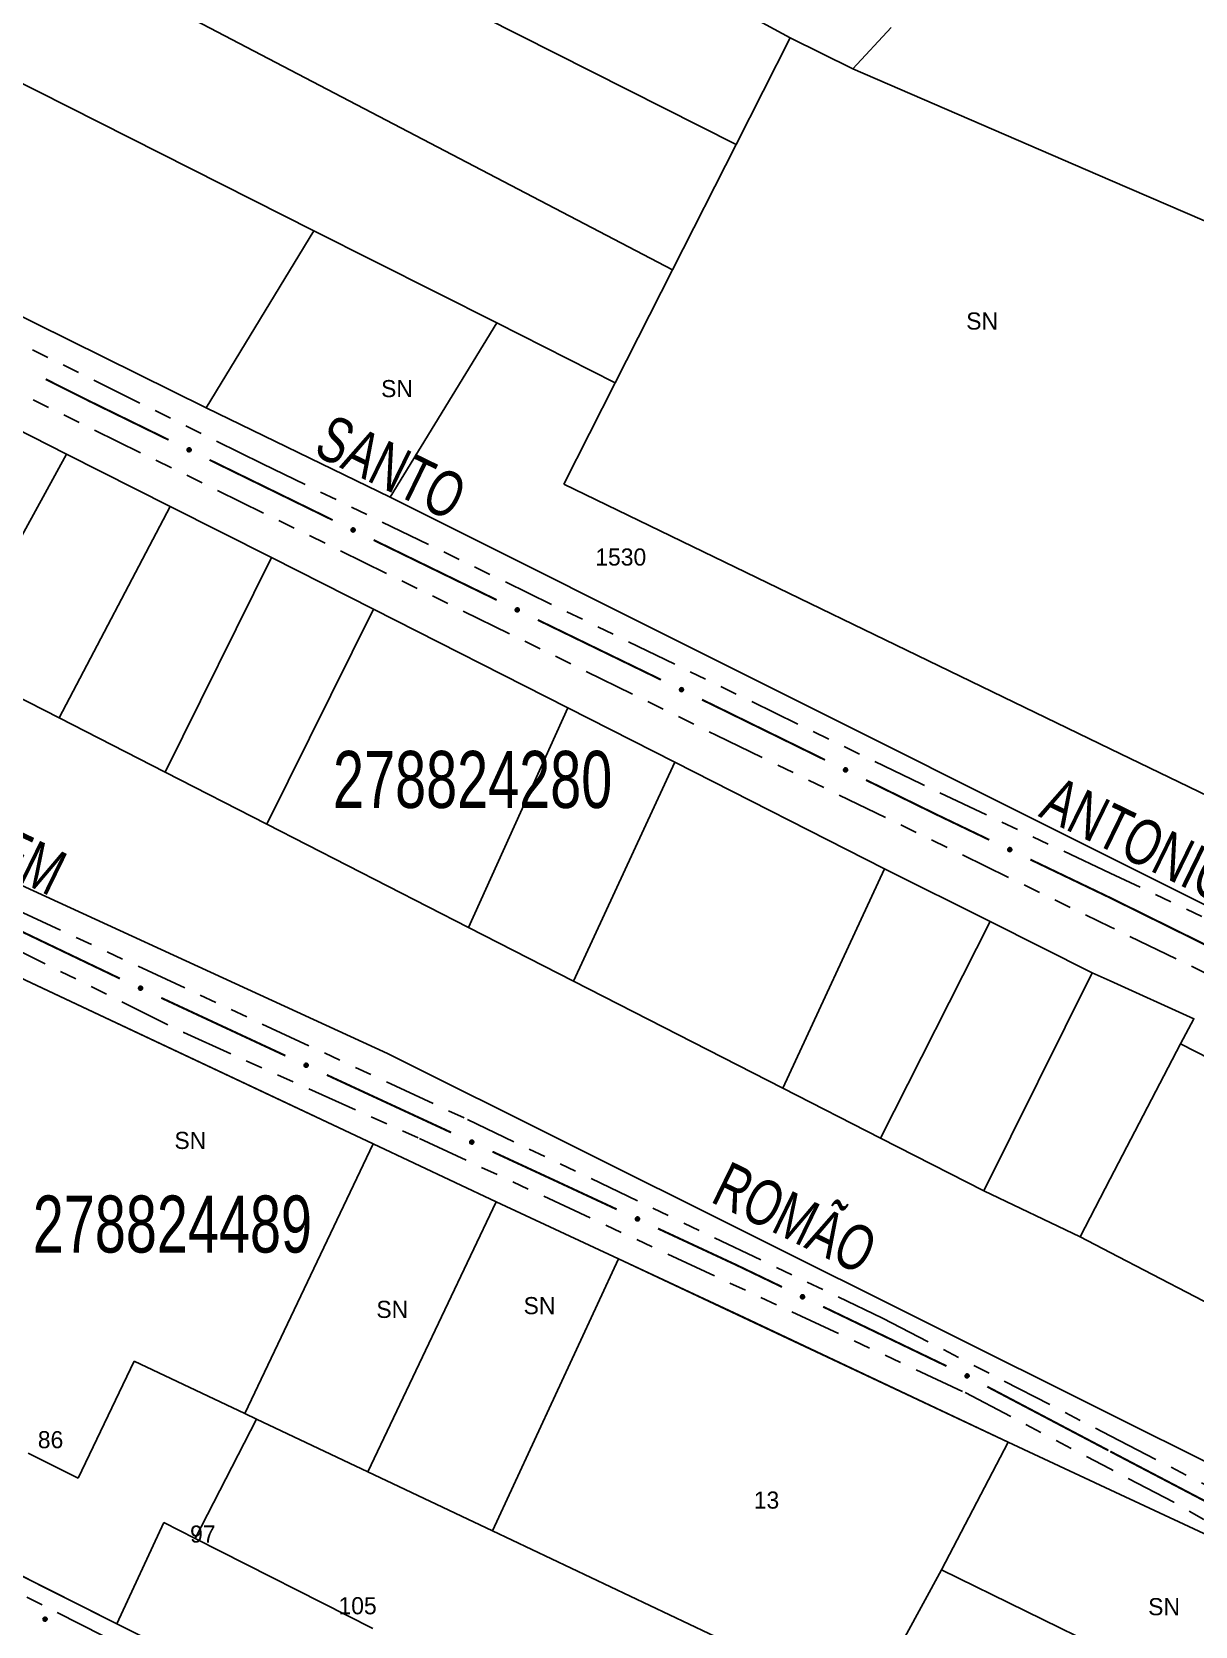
# Model space of a CAD drawing. Extents: x 204373 to 205952, y 4873300 to 4875179.
# Drawn here: x 204542.9 to 204644.8, y 4873836.3 to 4873976.1 of the extents above; entities that cross this region are included whole.
import ezdxf
from ezdxf.enums import TextEntityAlignment as Align

# ---------------------------------------------------------------- set-up
doc = ezdxf.new("R2010")
doc.units = 0
doc.header["$LTSCALE"] = 1.5
doc.header["$MEASUREMENT"] = 0
doc.linetypes.add('TRACO_25', pattern=[8, 3, -1, 1, -1, 1, -1])
for name, color, linetype in [('CD_MALHA_LOTES', 7, 'CONTINUOUS'), ('CD_TXT_QUADRA', 255, 'CONTINUOUS'), ('RU-QUADRA', 220, 'CONTINUOUS'), ('SV-EIXO-RUA-N-PAV', 6, 'CONTINUOUS'), ('SV-RUA-NAO-PAV', 7, 'CONTINUOUS'), ('SV-TXT-RUA-N-PAV', 7, 'CONTINUOUS'), ('Th_NmrPort', 1, 'CONTINUOUS')]:
    doc.layers.add(name, color=color, linetype=linetype)
doc.styles.add('ARIAL', font='ARIAL.SHX')

msp = doc.modelspace()

# ---------------------------------------------------------------- linework, layer by layer
at = {"layer": 'CD_MALHA_LOTES', "linetype": 'Continuous', "flags": 128}
for points in [[(204609.355125, 4873975.55953), (204518.766268, 4874024.677529)], [(204604.615153, 4873966.211251), (204512.786582, 4874012.568383)], [(204599.042123, 4873955.219997), (204508.271832, 4874002.690539)], [(204567.615684, 4873958.635104), (204503.092969, 4873991.259694)], [(204604.615153, 4873966.211251), (204609.355125, 4873975.55953)], [(204609.355125, 4873975.55953), (204614.828578, 4873972.82384)], [(204614.828578, 4873972.82384), (204618.207306, 4873976.46642)], [(204558.180416, 4873943.108766), (204495.370618, 4873974.214834)], [(204637.394367, 4873963.08371), (204614.828578, 4873972.82384)], [(204599.042123, 4873955.219997), (204604.615153, 4873966.211251)], [(204688.885014, 4873940.858669), (204637.394367, 4873963.08371)], [(204558.180416, 4873943.108766), (204567.615684, 4873958.635104)], [(204567.615684, 4873958.635104), (204583.639243, 4873950.559397)], [(204594.024987, 4873945.32509), (204599.042123, 4873955.219997)], [(204574.302585, 4873935.285442), (204583.639243, 4873950.559397)], [(204583.639243, 4873950.559397), (204594.024987, 4873945.32509)], [(204589.508938, 4873936.418438), (204594.024987, 4873945.32509)], [(204536.787091, 4873943.69087), (204545.939407, 4873939.064327)], [(204574.302585, 4873935.285442), (204558.180416, 4873943.108766)], [(204535.880433, 4873920.748135), (204545.939407, 4873939.064327)], [(204545.939407, 4873939.064327), (204555.013358, 4873934.477397)], [(204637.393645, 4873913.243604), (204589.508938, 4873936.418438)], [(204637.393507, 4873903.703118), (204574.302585, 4873935.285442)], [(204555.013358, 4873934.477397), (204545.290349, 4873915.934245)], [(204563.887465, 4873929.99149), (204555.013358, 4873934.477397)], [(204476.294693, 4873933.560103), (204484.767613, 4873929.085247), (204509.28126, 4873917.066819), (204531.846247, 4873905.920259), (204574.076303, 4873886.527058)], [(204554.589706, 4873911.176916), (204563.887465, 4873929.99149)], [(204563.887465, 4873929.99149), (204572.830671, 4873925.470652)], [(204563.490133, 4873906.623669), (204572.830671, 4873925.470652)], [(204572.830671, 4873925.470652), (204589.869459, 4873916.818033)], [(204545.290349, 4873915.934245), (204535.880433, 4873920.748135)], [(204581.171842, 4873897.578127), (204589.869459, 4873916.818033)], [(204589.869459, 4873916.818033), (204599.246949, 4873912.05593)], [(204545.290349, 4873915.934245), (204554.589706, 4873911.176916)], [(204668.414241, 4873898.230519), (204637.393645, 4873913.243604)], [(204590.366429, 4873892.874395), (204599.246949, 4873912.05593)], [(204599.246949, 4873912.05593), (204617.622655, 4873902.724327)], [(204563.490133, 4873906.623669), (204554.589706, 4873911.176916)], [(204581.171842, 4873897.578127), (204563.490133, 4873906.623669)], [(204664.313473, 4873890.227406), (204637.393507, 4873903.703118)], [(204608.711468, 4873883.489509), (204617.622655, 4873902.724327)], [(204617.622655, 4873902.724327), (204626.870654, 4873898.083792)], [(204590.366429, 4873892.874395), (204581.171842, 4873897.578127)], [(204617.273741, 4873879.109254), (204626.870654, 4873898.083792)], [(204626.870654, 4873898.083792), (204635.817705, 4873893.59602)], [(204540.357885, 4873893.878212), (204572.813878, 4873878.599106)], [(204635.817705, 4873893.59602), (204626.305223, 4873874.488963)], [(204635.817705, 4873893.59602), (204637.39335, 4873892.883306)], [(204608.711468, 4873883.489509), (204590.366429, 4873892.874395)], [(204637.39335, 4873892.883306), (204644.721923, 4873889.568359)], [(204644.721923, 4873889.568359), (204643.558651, 4873887.358141)], [(204637.392801, 4873854.924183), (204574.076303, 4873886.527058)], [(204637.393099, 4873875.537803), (204643.558651, 4873887.358141)], [(204643.558651, 4873887.358141), (204659.204667, 4873879.360642)], [(204617.273741, 4873879.109254), (204608.711468, 4873883.489509)], [(204626.305223, 4873874.488963), (204617.273741, 4873879.109254)], [(204561.57446, 4873854.961692), (204572.813878, 4873878.599106)], [(204572.813878, 4873878.599106), (204583.592409, 4873873.524963)], [(204634.746546, 4873870.463941), (204637.393099, 4873875.537803)], [(204572.340212, 4873849.854328), (204583.592409, 4873873.524963)], [(204583.592409, 4873873.524963), (204594.320894, 4873868.523735)], [(204634.746546, 4873870.463941), (204626.305223, 4873874.488963)], [(204637.393006, 4873869.085339), (204634.746546, 4873870.463941)], [(204583.264125, 4873844.671931), (204594.320894, 4873868.523735)], [(204594.320894, 4873868.523735), (204628.439415, 4873852.45167)], [(204652.225032, 4873861.358998), (204637.393006, 4873869.085339)], [(204546.965777, 4873849.29716), (204551.858726, 4873859.570918)], [(204551.858726, 4873859.570918), (204561.57446, 4873854.961692)], [(204557.224262, 4873844.015055), (204562.600262, 4873854.475043)], [(204562.600262, 4873854.475043), (204561.57446, 4873854.961692)], [(204572.340212, 4873849.854328), (204562.600262, 4873854.475043)], [(204646.524996, 4873850.366072), (204637.392801, 4873854.924183)], [(204542.586401, 4873851.482413), (204546.965777, 4873849.29716)], [(204622.597779, 4873841.278631), (204628.439415, 4873852.45167)], [(204628.439415, 4873852.45167), (204637.392705, 4873848.275292)], [(204583.264125, 4873844.671931), (204572.340212, 4873849.854328)], [(204637.392705, 4873848.275292), (204652.050541, 4873841.437955)], [(204550.352572, 4873836.534444), (204554.47, 4873845.41)], [(204554.47, 4873845.41), (204557.224262, 4873844.015055)], [(204615.996631, 4873829.143354), (204583.264125, 4873844.671931)], [(204550.352572, 4873836.534444), (204537.997047, 4873842.746949)], [(204572.78627, 4873836.133402), (204557.224262, 4873844.015055)], [(204622.597779, 4873841.278631), (204615.996631, 4873829.143354)], [(204637.392498, 4873834.024985), (204622.597779, 4873841.278631)], [(204568.548327, 4873827.385403), (204550.352572, 4873836.534444)]]:
    msp.add_lwpolyline(points, dxfattribs=at)
at = {"layer": 'RU-QUADRA', "linetype": 'Continuous', "flags": 128}
for points in [[(204503.092969, 4873991.259694), (204495.370618, 4873974.214834), (204558.180416, 4873943.108766), (204574.302585, 4873935.285442), (204637.393507, 4873903.703118), (204664.313473, 4873890.227406), (204668.414241, 4873898.230519), (204691.133822, 4873939.734265), (204688.885014, 4873940.858669), (204705.651866, 4873977.567162)], [(204536.787091, 4873943.69087), (204545.939407, 4873939.064327), (204555.013358, 4873934.477397), (204563.887465, 4873929.99149), (204572.830671, 4873925.470652), (204589.869459, 4873916.818033), (204599.246949, 4873912.05593), (204617.622655, 4873902.724327), (204626.870654, 4873898.083792), (204635.817705, 4873893.59602), (204637.39335, 4873892.883306), (204644.721923, 4873889.568359), (204643.558651, 4873887.358141), (204659.204667, 4873879.360642)], [(204652.050541, 4873841.437955), (204637.392705, 4873848.275292), (204628.439415, 4873852.45167), (204605.323283, 4873863.394824), (204594.320894, 4873868.523735), (204583.592409, 4873873.524963), (204572.813878, 4873878.599106), (204560.598309, 4873884.349754), (204540.357885, 4873893.878212), (204497.066806, 4873914.258086), (204471.672738, 4873925.785422)], [(204646.524996, 4873850.366072), (204637.392801, 4873854.924183), (204574.076303, 4873886.527058), (204531.846247, 4873905.920259)], [(204465.409049, 4873879.245056), (204475.923718, 4873873.958156), (204488.767215, 4873867.500293), (204497.979534, 4873862.86823), (204522.795058, 4873850.39069), (204550.352572, 4873836.534444), (204568.548327, 4873827.385403), (204587.802019, 4873817.704417), (204608.482991, 4873807.305779), (204631.642942, 4873796.13722), (204635.023667, 4873805.033863), (204637.392155, 4873810.309864), (204646.117851, 4873829.747066)]]:
    msp.add_lwpolyline(points, dxfattribs=at)
at = {"layer": 'SV-EIXO-RUA-N-PAV', "const_width": 0.18}
for points in [[(204544.119733, 4873945.624622), (204547.695674, 4873943.832236)], [(204547.695674, 4873943.832236), (204548.022597, 4873943.668372)], [(204548.022597, 4873943.668372), (204554.880876, 4873940.314764)], [(204558.474274, 4873938.557639), (204569.25447, 4873933.286266)], [(204572.849984, 4873931.533474), (204581.839227, 4873927.152434)], [(204581.839227, 4873927.152434), (204582.67159, 4873926.746771)], [(204582.67159, 4873926.746771), (204583.637652, 4873926.27741)], [(204587.235494, 4873924.529402), (204598.02902, 4873919.285377)], [(204601.626862, 4873917.537369), (204602.526322, 4873917.100367)], [(204602.526322, 4873917.100367), (204602.768953, 4873916.982485)], [(204602.768953, 4873916.982485), (204612.403503, 4873912.25875)], [(204615.995051, 4873910.497845), (204622.28026, 4873907.416262)], [(204622.28026, 4873907.416262), (204622.297524, 4873907.407798)], [(204622.297524, 4873907.407798), (204626.788894, 4873905.254734)], [(204630.395862, 4873903.525634), (204636.708054, 4873900.499708)], [(204636.708054, 4873900.499708), (204637.398236, 4873900.168851)], [(204637.398236, 4873900.168851), (204648.156845, 4873894.85356)], [(204539.79606, 4873898.277219), (204550.61826, 4873893.09263)], [(204554.242736, 4873891.40058), (204565.120738, 4873886.334114)], [(204568.747237, 4873884.646364), (204579.635429, 4873879.601835)], [(204583.264826, 4873877.920325), (204588.708922, 4873875.398061)], [(204588.708922, 4873875.398061), (204588.880917, 4873875.318375)], [(204588.880917, 4873875.318375), (204594.148664, 4873872.866421)], [(204597.775064, 4873871.178456), (204604.121264, 4873868.224519)], [(204604.121264, 4873868.224519), (204604.664931, 4873867.971462)], [(204604.664931, 4873867.971462), (204608.630171, 4873866.063657)], [(204612.23467, 4873864.329417), (204623.048166, 4873859.126697)], [(204626.618198, 4873857.324046), (204637.234533, 4873851.729992)], [(204637.397475, 4873851.644134), (204648.025292, 4873846.071925)]]:
    msp.add_lwpolyline(points, dxfattribs=at)
at = {"layer": 'SV-EIXO-RUA-N-PAV'}
for points in [[(204556.596856, 4873939.598209), (204556.642886, 4873939.614739), (204556.685827, 4873939.619533), (204556.722793, 4873939.613223), (204556.754005, 4873939.59913), (204556.784312, 4873939.581115), (204556.810861, 4873939.556211), (204556.834205, 4873939.522044), (204556.851111, 4873939.475985), (204556.853131, 4873939.431674), (204556.848884, 4873939.395102), (204556.836062, 4873939.36171), (204556.818068, 4873939.332561), (204556.791288, 4873939.305839), (204556.756431, 4873939.282521), (204556.709706, 4873939.266642), (204556.667576, 4873939.26223), (204556.631981, 4873939.269272), (204556.598493, 4873939.282375), (204556.567772, 4873939.301137), (204556.541852, 4873939.325734), (204556.518437, 4873939.360871), (204556.503376, 4873939.407196), (204556.498496, 4873939.449166), (204556.505036, 4873939.48485), (204556.518678, 4873939.51753), (204556.536377, 4873939.548147), (204556.5603, 4873939.575877), (204556.596856, 4873939.598209)], [(204570.971204, 4873932.571583), (204571.017212, 4873932.588173), (204571.060147, 4873932.593023), (204571.097121, 4873932.586762), (204571.128351, 4873932.57271), (204571.158682, 4873932.554735), (204571.185264, 4873932.529866), (204571.208652, 4873932.495729), (204571.225618, 4873932.449693), (204571.227697, 4873932.405384), (204571.223497, 4873932.368806), (204571.210719, 4873932.335397), (204571.192764, 4873932.306225), (204571.166018, 4873932.279468), (204571.131192, 4873932.256104), (204571.084488, 4873932.240164), (204571.042364, 4873932.235697), (204571.00676, 4873932.242693), (204570.973254, 4873932.255752), (204570.942509, 4873932.274474), (204570.916557, 4873932.299036), (204570.893096, 4873932.334143), (204570.877974, 4873932.380448), (204570.873039, 4873932.422411), (204570.879533, 4873932.458104), (204570.893132, 4873932.490801), (204570.910791, 4873932.521442), (204570.934677, 4873932.549203), (204570.971204, 4873932.571583)], [(204585.355443, 4873925.565208), (204585.401431, 4873925.581855), (204585.44436, 4873925.586758), (204585.481342, 4873925.580542), (204585.512589, 4873925.566527), (204585.542942, 4873925.54859), (204585.569554, 4873925.523753), (204585.592984, 4873925.489645), (204585.610007, 4873925.44363), (204585.612139, 4873925.399323), (204585.607985, 4873925.362741), (204585.595248, 4873925.329316), (204585.577328, 4873925.300122), (204585.550615, 4873925.273332), (204585.515818, 4873925.249925), (204585.469134, 4873925.233928), (204585.427015, 4873925.22941), (204585.391402, 4873925.236362), (204585.35788, 4873925.24938), (204585.327112, 4873925.268064), (204585.30113, 4873925.292595), (204585.277626, 4873925.327673), (204585.262447, 4873925.373959), (204585.257461, 4873925.415916), (204585.263911, 4873925.451617), (204585.27747, 4873925.484331), (204585.295091, 4873925.514993), (204585.318944, 4873925.542784), (204585.355443, 4873925.565208)], [(204599.746811, 4873918.573175), (204599.7928, 4873918.589822), (204599.835728, 4873918.594725), (204599.87271, 4873918.588509), (204599.903957, 4873918.574495), (204599.93431, 4873918.556557), (204599.960922, 4873918.53172), (204599.984352, 4873918.497612), (204600.001375, 4873918.451597), (204600.003507, 4873918.40729), (204599.999353, 4873918.370708), (204599.986616, 4873918.337284), (204599.968696, 4873918.308089), (204599.941983, 4873918.281299), (204599.907186, 4873918.257893), (204599.860502, 4873918.241895), (204599.818383, 4873918.237377), (204599.78277, 4873918.244329), (204599.749249, 4873918.257347), (204599.71848, 4873918.276031), (204599.692498, 4873918.300562), (204599.668994, 4873918.33564), (204599.653815, 4873918.381926), (204599.64883, 4873918.423884), (204599.655279, 4873918.459584), (204599.668838, 4873918.492298), (204599.68646, 4873918.52296), (204599.710312, 4873918.550751), (204599.746811, 4873918.573175)], [(204614.118729, 4873911.540389), (204614.164776, 4873911.556871), (204614.207722, 4873911.56162), (204614.244681, 4873911.555271), (204614.275878, 4873911.541145), (204614.306167, 4873911.523098), (204614.332689, 4873911.498167), (204614.355997, 4873911.463974), (204614.372854, 4873911.417898), (204614.374828, 4873911.373585), (204614.370542, 4873911.337017), (204614.357685, 4873911.303639), (204614.339661, 4873911.274509), (204614.312852, 4873911.247815), (204614.277971, 4873911.224533), (204614.23123, 4873911.208704), (204614.189095, 4873911.204337), (204614.153507, 4873911.211416), (204614.120033, 4873911.224554), (204614.089332, 4873911.243349), (204614.063438, 4873911.267972), (204614.04006, 4873911.303134), (204614.025047, 4873911.349475), (204614.020212, 4873911.39145), (204614.02679, 4873911.427128), (204614.040466, 4873911.459792), (204614.058197, 4873911.490391), (204614.082149, 4873911.518096), (204614.118729, 4873911.540389)], [(204628.5104, 4873904.551558), (204628.556301, 4873904.568445), (204628.599203, 4873904.573574), (204628.636217, 4873904.567552), (204628.667537, 4873904.553702), (204628.697984, 4873904.535924), (204628.724726, 4873904.511227), (204628.748335, 4873904.477242), (204628.765599, 4873904.431317), (204628.767964, 4873904.387023), (204628.764001, 4873904.350419), (204628.75144, 4873904.316928), (204628.733674, 4873904.28764), (204628.707102, 4873904.26071), (204628.672428, 4873904.237121), (204628.625828, 4873904.220879), (204628.583733, 4873904.21614), (204628.548085, 4873904.222905), (204628.514495, 4873904.235746), (204628.483629, 4873904.254269), (204628.457519, 4873904.278663), (204628.433831, 4873904.313617), (204628.41841, 4873904.359824), (204628.413204, 4873904.401754), (204628.419466, 4873904.437488), (204628.432853, 4873904.470272), (204628.450313, 4873904.501027), (204628.474019, 4873904.528942), (204628.5104, 4873904.551558)], [(204552.345966, 4873892.405442), (204552.391676, 4873892.42284), (204552.434518, 4873892.428446), (204552.471597, 4873892.422837), (204552.50307, 4873892.409336), (204552.533712, 4873892.391898), (204552.560728, 4873892.367501), (204552.584714, 4873892.333781), (204552.602488, 4873892.288051), (204552.605346, 4873892.243786), (204552.601792, 4873892.20714), (204552.589604, 4873892.173511), (204552.572165, 4873892.144027), (204552.545895, 4873892.116803), (204552.511486, 4873892.09283), (204552.46507, 4873892.07607), (204552.42303, 4873892.070862), (204552.387309, 4873892.077229), (204552.353578, 4873892.089696), (204552.322508, 4873892.107874), (204552.296127, 4873892.131975), (204552.272052, 4873892.166663), (204552.256117, 4873892.212695), (204552.250444, 4873892.254565), (204552.256308, 4873892.290367), (204552.269329, 4873892.323298), (204552.286446, 4873892.354245), (204552.30984, 4873892.382423), (204552.345966, 4873892.405442)], [(204566.849968, 4873885.650153), (204566.895678, 4873885.667551), (204566.93852, 4873885.673157), (204566.975599, 4873885.667548), (204567.007072, 4873885.654047), (204567.037714, 4873885.636609), (204567.06473, 4873885.612212), (204567.088716, 4873885.578493), (204567.10649, 4873885.532762), (204567.109348, 4873885.488497), (204567.105794, 4873885.451851), (204567.093606, 4873885.418223), (204567.076167, 4873885.388739), (204567.049897, 4873885.361515), (204567.015488, 4873885.337541), (204566.969072, 4873885.320781), (204566.927032, 4873885.315573), (204566.891311, 4873885.32194), (204566.85758, 4873885.334407), (204566.82651, 4873885.352585), (204566.800129, 4873885.376686), (204566.776054, 4873885.411375), (204566.760119, 4873885.457406), (204566.754446, 4873885.499276), (204566.76031, 4873885.535078), (204566.773331, 4873885.568009), (204566.790448, 4873885.598956), (204566.813842, 4873885.627134), (204566.849968, 4873885.650153)], [(204581.366034, 4873878.921362), (204581.411708, 4873878.938852), (204581.45454, 4873878.944544), (204581.491629, 4873878.939009), (204581.523129, 4873878.925573), (204581.553807, 4873878.908196), (204581.580872, 4873878.883854), (204581.604926, 4873878.850182), (204581.622792, 4873878.804488), (204581.625739, 4873878.760228), (204581.622259, 4873878.723576), (204581.610139, 4873878.689923), (204581.59276, 4873878.660403), (204581.566544, 4873878.633127), (204581.532183, 4873878.609084), (204581.485801, 4873878.59223), (204581.443772, 4873878.586938), (204581.408038, 4873878.593233), (204581.374283, 4873878.605632), (204581.343176, 4873878.623747), (204581.316747, 4873878.647795), (204581.292601, 4873878.682435), (204581.276573, 4873878.728434), (204581.270816, 4873878.770293), (204581.276608, 4873878.806106), (204581.289563, 4873878.839064), (204581.306617, 4873878.870045), (204581.329954, 4873878.898269), (204581.366034, 4873878.921362)], [(204595.878056, 4873872.182869), (204595.923762, 4873872.200278), (204595.966603, 4873872.205894), (204596.003683, 4873872.200294), (204596.035159, 4873872.186801), (204596.065806, 4873872.16937), (204596.092827, 4873872.144979), (204596.116821, 4873872.111265), (204596.134606, 4873872.065539), (204596.137474, 4873872.021274), (204596.133929, 4873871.984628), (204596.121749, 4873871.950996), (204596.104317, 4873871.921508), (204596.078053, 4873871.894278), (204596.04365, 4873871.870296), (204595.997238, 4873871.853525), (204595.9552, 4873871.848308), (204595.919476, 4873871.854666), (204595.885743, 4873871.867125), (204595.854668, 4873871.885295), (204595.828282, 4873871.909391), (204595.804198, 4873871.944073), (204595.788252, 4873871.990101), (204595.78257, 4873872.03197), (204595.788425, 4873872.067773), (204595.801439, 4873872.100707), (204595.818548, 4873872.131658), (204595.841935, 4873872.159841), (204595.878056, 4873872.182869)], [(204610.350673, 4873865.358028), (204610.396597, 4873865.37485), (204610.439507, 4873865.379917), (204610.476512, 4873865.373842), (204610.507813, 4873865.359948), (204610.538234, 4873865.342126), (204610.564941, 4873865.317392), (204610.588501, 4873865.283373), (204610.6057, 4873865.237423), (204610.608002, 4873865.193126), (204610.603987, 4873865.156527), (204610.591378, 4873865.123055), (204610.57357, 4873865.093792), (204610.54696, 4873865.0669), (204610.512252, 4873865.043361), (204610.465629, 4873865.027185), (204610.423528, 4873865.022506), (204610.387889, 4873865.029321), (204610.354318, 4873865.042211), (204610.323479, 4873865.060777), (204610.297403, 4873865.085209), (204610.273765, 4873865.120196), (204610.258409, 4873865.166425), (204610.253263, 4873865.208363), (204610.259576, 4873865.244088), (204610.27301, 4873865.276853), (204610.290514, 4873865.307582), (204610.31426, 4873865.335464), (204610.350673, 4873865.358028)], [(204624.773012, 4873858.420756), (204624.81952, 4873858.43589), (204624.862586, 4873858.439387), (204624.899345, 4873858.431966), (204624.930117, 4873858.416937), (204624.959868, 4873858.398017), (204624.985654, 4873858.372324), (204625.007956, 4873858.337468), (204625.023466, 4873858.290921), (204625.024149, 4873858.246568), (204625.018801, 4873858.210141), (204625.004978, 4873858.177151), (204624.986113, 4873858.148558), (204624.958539, 4873858.122656), (204624.922995, 4873858.100399), (204624.875813, 4873858.085937), (204624.833568, 4873858.082798), (204624.798202, 4873858.09091), (204624.765124, 4873858.105016), (204624.734983, 4873858.124696), (204624.709817, 4873858.150063), (204624.687472, 4873858.185891), (204624.673814, 4873858.232649), (204624.670203, 4873858.274747), (204624.677816, 4873858.310218), (204624.692437, 4873858.342471), (204624.711051, 4873858.37254), (204624.7358, 4873858.399536), (204624.773012, 4873858.420756)], [(204543.981902, 4873837.100898), (204544.028292, 4873837.11639), (204544.071329, 4873837.120219), (204544.108144, 4873837.11308), (204544.139031, 4873837.098289), (204544.168926, 4873837.079599), (204544.194909, 4873837.054105), (204544.21748, 4873837.019421), (204544.233347, 4873836.972995), (204544.234371, 4873836.928649), (204544.229304, 4873836.892182), (204544.215735, 4873836.859086), (204544.197092, 4873836.830349), (204544.169717, 4873836.804235), (204544.134346, 4873836.781706), (204544.087276, 4873836.76688), (204544.045057, 4873836.763416), (204544.00963, 4873836.771256), (204543.976444, 4873836.785108), (204543.946152, 4873836.804555), (204543.920791, 4873836.829728), (204543.898172, 4873836.865382), (204543.884155, 4873836.912034), (204543.880219, 4873836.954102), (204543.887559, 4873836.989631), (204543.901932, 4873837.021995), (204543.920314, 4873837.052208), (204543.944853, 4873837.079393), (204543.981902, 4873837.100898)]]:
    msp.add_lwpolyline(points, close=True, dxfattribs=at)
for points in [[(204556.498496, 4873939.449166), (204556.818068, 4873939.332561)], [(204556.502445, 4873939.426328), (204556.799968, 4873939.320335)], [(204556.503376, 4873939.407196), (204556.791288, 4873939.305839)], [(204556.504546, 4873939.464793), (204556.824134, 4873939.348011)], [(204556.505036, 4873939.48485), (204556.836062, 4873939.36171)], [(204556.514002, 4873939.499661), (204556.839745, 4873939.376831)], [(204556.515028, 4873939.383721), (204556.7709, 4873939.295057)], [(204556.518437, 4873939.360871), (204556.756431, 4873939.282521)], [(204556.518678, 4873939.51753), (204556.848884, 4873939.395102)], [(204556.531412, 4873939.532159), (204556.847322, 4873939.417175)], [(204556.536137, 4873939.343021), (204556.725895, 4873939.277572)], [(204556.536377, 4873939.548147), (204556.853131, 4873939.431674)], [(204556.541852, 4873939.325734), (204556.709706, 4873939.266642)], [(204556.552526, 4873939.559807), (204556.848196, 4873939.456239)], [(204556.55899, 4873939.3121), (204556.682662, 4873939.266815)], [(204556.5603, 4873939.575877), (204556.851111, 4873939.475985)], [(204556.567772, 4873939.301137), (204556.667576, 4873939.26223)], [(204556.578543, 4873939.585058), (204556.838665, 4873939.498873)], [(204556.596856, 4873939.598209), (204556.834205, 4873939.522044)], [(204556.622295, 4873939.606194), (204556.815704, 4873939.541998)], [(204556.642886, 4873939.614739), (204556.810861, 4873939.556211)], [(204556.667353, 4873939.617577), (204556.789201, 4873939.571666)], [(204556.685827, 4873939.619533), (204556.784312, 4873939.581115)], [(204570.873039, 4873932.422411), (204571.192764, 4873932.306225)], [(204570.877019, 4873932.399579), (204571.17468, 4873932.293976)], [(204570.877974, 4873932.380448), (204571.166018, 4873932.279468)], [(204570.879069, 4873932.438046), (204571.198809, 4873932.321683)], [(204570.879533, 4873932.458104), (204571.210719, 4873932.335397)], [(204570.888479, 4873932.472927), (204571.214383, 4873932.350523)], [(204570.889657, 4873932.356988), (204571.145644, 4873932.26866)], [(204570.893096, 4873932.334143), (204571.131192, 4873932.256104)], [(204570.893132, 4873932.490801), (204571.223497, 4873932.368806)], [(204570.905846, 4873932.505447), (204571.221906, 4873932.390877)], [(204570.910791, 4873932.521442), (204571.227697, 4873932.405384)], [(204570.910819, 4873932.316316), (204571.100663, 4873932.251115)], [(204570.916557, 4873932.299036), (204571.084488, 4873932.240164)], [(204570.926924, 4873932.533123), (204571.22273, 4873932.429942)], [(204570.933712, 4873932.285425), (204571.057444, 4873932.240302)], [(204570.934677, 4873932.549203), (204571.225618, 4873932.449693)], [(204570.942509, 4873932.274474), (204571.042364, 4873932.235697)], [(204570.952908, 4873932.558408), (204571.213143, 4873932.472564)], [(204570.971204, 4873932.571583), (204571.208652, 4873932.495729)], [(204570.996632, 4873932.579601), (204571.190125, 4873932.515659)], [(204571.017212, 4873932.588173), (204571.185264, 4873932.529866)], [(204571.041676, 4873932.591044), (204571.163583, 4873932.545292)], [(204571.060147, 4873932.593023), (204571.158682, 4873932.554735)], [(204585.257461, 4873925.415916), (204585.577328, 4873925.300122)], [(204585.261469, 4873925.393088), (204585.559259, 4873925.28785)], [(204585.262447, 4873925.373959), (204585.550615, 4873925.273332)], [(204585.263472, 4873925.431558), (204585.583354, 4873925.315587)], [(204585.263911, 4873925.451617), (204585.595248, 4873925.329316)], [(204585.272839, 4873925.466451), (204585.598893, 4873925.344447)], [(204585.274159, 4873925.350514), (204585.530255, 4873925.262499)], [(204585.27747, 4873925.484331), (204585.607985, 4873925.362741)], [(204585.277626, 4873925.327673), (204585.515818, 4873925.249925)], [(204585.290166, 4873925.498992), (204585.606367, 4873925.38481)], [(204585.295091, 4873925.514993), (204585.612139, 4873925.399323)], [(204585.295371, 4873925.309867), (204585.485295, 4873925.244899)], [(204585.30113, 4873925.292595), (204585.469134, 4873925.233928)], [(204585.31121, 4873925.526694), (204585.607143, 4873925.423876)], [(204585.318302, 4873925.279004), (204585.442089, 4873925.234033)], [(204585.318944, 4873925.542784), (204585.610007, 4873925.44363)], [(204585.327112, 4873925.268064), (204585.427015, 4873925.22941)], [(204585.337164, 4873925.552011), (204585.597503, 4873925.466485)], [(204585.355443, 4873925.565208), (204585.592984, 4873925.489645)], [(204585.380862, 4873925.573258), (204585.574433, 4873925.509552)], [(204585.401431, 4873925.581855), (204585.569554, 4873925.523753)], [(204585.425891, 4873925.584755), (204585.547854, 4873925.539153)], [(204585.44436, 4873925.586758), (204585.542942, 4873925.54859)], [(204599.64883, 4873918.423884), (204599.968696, 4873918.308089)], [(204599.652837, 4873918.401056), (204599.950627, 4873918.295818)], [(204599.653815, 4873918.381926), (204599.941983, 4873918.281299)], [(204599.65484, 4873918.439526), (204599.974723, 4873918.323554)], [(204599.655279, 4873918.459584), (204599.986616, 4873918.337284)], [(204599.664207, 4873918.474418), (204599.990261, 4873918.352414)], [(204599.665527, 4873918.358481), (204599.921623, 4873918.270466)], [(204599.668838, 4873918.492298), (204599.999353, 4873918.370708)], [(204599.668994, 4873918.33564), (204599.907186, 4873918.257893)], [(204599.681534, 4873918.50696), (204599.997735, 4873918.392777)], [(204599.68646, 4873918.52296), (204600.003507, 4873918.40729)], [(204599.686739, 4873918.317834), (204599.876663, 4873918.252867)], [(204599.692498, 4873918.300562), (204599.860502, 4873918.241895)], [(204599.702579, 4873918.534661), (204599.998511, 4873918.431843)], [(204599.70967, 4873918.286972), (204599.833458, 4873918.242)], [(204599.710312, 4873918.550751), (204600.001375, 4873918.451597)], [(204599.71848, 4873918.276031), (204599.818383, 4873918.237377)], [(204599.728532, 4873918.559978), (204599.988872, 4873918.474453)], [(204599.746811, 4873918.573175), (204599.984352, 4873918.497612)], [(204599.77223, 4873918.581225), (204599.965801, 4873918.517519)], [(204599.7928, 4873918.589822), (204599.960922, 4873918.53172)], [(204599.817259, 4873918.592722), (204599.939222, 4873918.54712)], [(204599.835728, 4873918.594725), (204599.93431, 4873918.556557)], [(204614.020212, 4873911.39145), (204614.339661, 4873911.274509)], [(204614.024137, 4873911.368608), (204614.321548, 4873911.262302)], [(204614.025047, 4873911.349475), (204614.312852, 4873911.247815)], [(204614.026278, 4873911.407071), (204614.345743, 4873911.289952)], [(204614.02679, 4873911.427128), (204614.357685, 4873911.303639)], [(204614.035771, 4873911.441929), (204614.361385, 4873911.318756)], [(204614.036675, 4873911.325988), (204614.292453, 4873911.237055)], [(204614.04006, 4873911.303134), (204614.277971, 4873911.224533)], [(204614.040466, 4873911.459792), (204614.370542, 4873911.337017)], [(204614.053215, 4873911.474408), (204614.369004, 4873911.359092)], [(204614.057741, 4873911.285266), (204614.24743, 4873911.219617)], [(204614.058197, 4873911.490391), (204614.374828, 4873911.373585)], [(204614.063438, 4873911.267972), (204614.23123, 4873911.208704)], [(204614.074358, 4873911.502034), (204614.369919, 4873911.398155)], [(204614.080561, 4873911.254321), (204614.204186, 4873911.208905)], [(204614.082149, 4873911.518096), (204614.372854, 4873911.417898)], [(204614.089332, 4873911.243349), (204614.189095, 4873911.204337)], [(204614.100402, 4873911.527258), (204614.360433, 4873911.440799)], [(204614.118729, 4873911.540389), (204614.355997, 4873911.463974)], [(204614.144176, 4873911.548348), (204614.337517, 4873911.483948)], [(204614.164776, 4873911.556871), (204614.332689, 4873911.498167)], [(204614.189246, 4873911.559684), (204614.311045, 4873911.513644)], [(204614.207722, 4873911.56162), (204614.306167, 4873911.523098)], [(204628.413204, 4873904.401754), (204628.733674, 4873904.28764)], [(204628.417331, 4873904.378947), (204628.715669, 4873904.275274)], [(204628.41841, 4873904.359824), (204628.707102, 4873904.26071)], [(204628.419132, 4873904.417427), (204628.739619, 4873904.303136)], [(204628.419466, 4873904.437488), (204628.75144, 4873904.316928)], [(204628.428316, 4873904.452368), (204628.755005, 4873904.332077)], [(204628.430244, 4873904.33644), (204628.686798, 4873904.24977)], [(204628.432853, 4873904.470272), (204628.764001, 4873904.350419)], [(204628.433831, 4873904.313617), (204628.672428, 4873904.237121)], [(204628.445472, 4873904.485), (204628.762267, 4873904.372479)], [(204628.450313, 4873904.501027), (204628.767964, 4873904.387023)], [(204628.451669, 4873904.295905), (204628.641932, 4873904.231935)], [(204628.457519, 4873904.278663), (204628.625828, 4873904.220879)], [(204628.46637, 4873904.512812), (204628.762838, 4873904.411549)], [(204628.474019, 4873904.528942), (204628.765599, 4873904.431317)], [(204628.474762, 4873904.265163), (204628.598784, 4873904.220842)], [(204628.483629, 4873904.254269), (204628.583733, 4873904.21614)], [(204628.492191, 4873904.538265), (204628.752976, 4873904.454107)], [(204628.5104, 4873904.551558), (204628.748335, 4873904.477242)], [(204628.535776, 4873904.559741), (204628.729679, 4873904.497052)], [(204628.556301, 4873904.568445), (204628.724726, 4873904.511227)], [(204628.580745, 4873904.571474), (204628.702946, 4873904.526513)], [(204628.599203, 4873904.573574), (204628.697984, 4873904.535924)], [(204552.250444, 4873892.254565), (204552.572165, 4873892.144027)], [(204552.254825, 4873892.231806), (204552.5543, 4873892.131461)], [(204552.256117, 4873892.212695), (204552.545895, 4873892.116803)], [(204552.256197, 4873892.270303), (204552.577937, 4873892.159589)], [(204552.256308, 4873892.290367), (204552.589604, 4873892.173511)], [(204552.264991, 4873892.305344), (204552.593001, 4873892.188699)], [(204552.268211, 4873892.189445), (204552.525715, 4873892.105638)], [(204552.269329, 4873892.323298), (204552.601792, 4873892.20714)], [(204552.272052, 4873892.166663), (204552.511486, 4873892.09283)], [(204552.281783, 4873892.338166), (204552.599812, 4873892.229179)], [(204552.286446, 4873892.354245), (204552.605346, 4873892.243786)], [(204552.290086, 4873892.149151), (204552.481049, 4873892.087304)], [(204552.296127, 4873892.131975), (204552.46507, 4873892.07607)], [(204552.302371, 4873892.366209), (204552.599948, 4873892.268253)], [(204552.30984, 4873892.382423), (204552.602488, 4873892.288051)], [(204552.31352, 4873892.118668), (204552.438027, 4873892.075731)], [(204552.322508, 4873892.107874), (204552.42303, 4873892.070862)], [(204552.327906, 4873892.391947), (204552.589612, 4873892.310699)], [(204552.345966, 4873892.405442), (204552.584714, 4873892.333781)], [(204552.37125, 4873892.413907), (204552.565839, 4873892.353382)], [(204552.391676, 4873892.42284), (204552.560728, 4873892.367501)], [(204552.416084, 4873892.426141), (204552.538779, 4873892.382543)], [(204552.434518, 4873892.428446), (204552.533712, 4873892.391898)], [(204566.754446, 4873885.499276), (204567.076167, 4873885.388739)], [(204566.758827, 4873885.476517), (204567.058302, 4873885.376172)], [(204566.760119, 4873885.457406), (204567.049897, 4873885.361515)], [(204566.760199, 4873885.515015), (204567.081939, 4873885.4043)], [(204566.76031, 4873885.535078), (204567.093606, 4873885.418223)], [(204566.768993, 4873885.550056), (204567.097003, 4873885.433411)], [(204566.772213, 4873885.434156), (204567.029716, 4873885.350349)], [(204566.773331, 4873885.568009), (204567.105794, 4873885.451851)], [(204566.776054, 4873885.411375), (204567.015488, 4873885.337541)], [(204566.785785, 4873885.582877), (204567.103814, 4873885.473891)], [(204566.790448, 4873885.598956), (204567.109348, 4873885.488497)], [(204566.794088, 4873885.393862), (204566.985051, 4873885.332015)], [(204566.800129, 4873885.376686), (204566.969072, 4873885.320781)], [(204566.806373, 4873885.61092), (204567.10395, 4873885.512964)], [(204566.813842, 4873885.627134), (204567.10649, 4873885.532762)], [(204566.817522, 4873885.363379), (204566.942029, 4873885.320442)], [(204566.82651, 4873885.352585), (204566.927032, 4873885.315573)], [(204566.831908, 4873885.636658), (204567.093614, 4873885.55541)], [(204566.849968, 4873885.650153), (204567.088716, 4873885.578493)], [(204566.875252, 4873885.658618), (204567.069841, 4873885.598093)], [(204566.895678, 4873885.667551), (204567.06473, 4873885.612212)], [(204566.920086, 4873885.670852), (204567.042781, 4873885.627254)], [(204566.93852, 4873885.673157), (204567.037714, 4873885.636609)], [(204581.270816, 4873878.770293), (204581.59276, 4873878.660403)], [(204581.275243, 4873878.747542), (204581.57492, 4873878.647801)], [(204581.276538, 4873878.786042), (204581.5985, 4873878.675977)], [(204581.276573, 4873878.728434), (204581.566544, 4873878.633127)], [(204581.276608, 4873878.806106), (204581.610139, 4873878.689923)], [(204581.285261, 4873878.821101), (204581.613505, 4873878.705117)], [(204581.288714, 4873878.705208), (204581.546386, 4873878.621921)], [(204581.289563, 4873878.839064), (204581.622259, 4873878.723576)], [(204581.292601, 4873878.682435), (204581.532183, 4873878.609084)], [(204581.301987, 4873878.853956), (204581.620235, 4873878.745611)], [(204581.306617, 4873878.870045), (204581.625739, 4873878.760228)], [(204581.310671, 4873878.664959), (204581.501758, 4873878.603497)], [(204581.316747, 4873878.647795), (204581.485801, 4873878.59223)], [(204581.322518, 4873878.882041), (204581.620292, 4873878.784685)], [(204581.329954, 4873878.898269), (204581.622792, 4873878.804488)], [(204581.334166, 4873878.634523), (204581.45876, 4873878.591837)], [(204581.343176, 4873878.623747), (204581.443772, 4873878.586938)], [(204581.348001, 4873878.90783), (204581.60987, 4873878.82711)], [(204581.366034, 4873878.921362), (204581.604926, 4873878.850182)], [(204581.3913, 4873878.929878), (204581.586011, 4873878.869745)], [(204581.411708, 4873878.938852), (204581.580872, 4873878.883854)], [(204581.43611, 4873878.942202), (204581.558892, 4873878.898851)], [(204581.45454, 4873878.944544), (204581.553807, 4873878.908196)], [(204595.797105, 4873872.082753), (204596.125142, 4873871.966185)], [(204595.801439, 4873872.100707), (204596.133929, 4873871.984628)], [(204595.813889, 4873872.115578), (204596.131944, 4873872.006667)], [(204595.818548, 4873872.131658), (204596.137474, 4873872.021274)], [(204595.83447, 4873872.143626), (204596.13207, 4873872.045741)], [(204595.841935, 4873872.159841), (204596.134606, 4873872.065539)], [(204595.859999, 4873872.16937), (204596.121724, 4873872.088184)], [(204595.878056, 4873872.182869), (204596.116821, 4873872.111265)], [(204595.903338, 4873872.19134), (204596.097941, 4873872.130861)], [(204595.923762, 4873872.200278), (204596.092827, 4873872.144979)], [(204595.94817, 4873872.203585), (204596.070874, 4873872.160016)], [(204595.966603, 4873872.205894), (204596.065806, 4873872.16937)], [(204595.78257, 4873872.03197), (204596.104317, 4873871.921508)], [(204595.786956, 4873872.009212), (204596.086455, 4873871.908938)], [(204595.788252, 4873871.990101), (204596.078053, 4873871.894278)], [(204595.788319, 4873872.04771), (204596.110085, 4873871.937071)], [(204595.788425, 4873872.067773), (204596.121749, 4873871.950996)], [(204595.800352, 4873871.966854), (204596.057876, 4873871.883108)], [(204595.804198, 4873871.944073), (204596.04365, 4873871.870296)], [(204595.822237, 4873871.926565), (204596.013215, 4873871.864764)], [(204595.828282, 4873871.909391), (204595.997238, 4873871.853525)], [(204595.845678, 4873871.896088), (204595.970195, 4873871.85318)], [(204595.854668, 4873871.885295), (204595.9552, 4873871.848308)], [(204610.253263, 4873865.208363), (204610.57357, 4873865.093792)], [(204610.257357, 4873865.18555), (204610.555548, 4873865.081451)], [(204610.258409, 4873865.166425), (204610.54696, 4873865.0669)], [(204610.259213, 4873865.224027), (204610.579537, 4873865.10928)], [(204610.259576, 4873865.244088), (204610.591378, 4873865.123055)], [(204610.268447, 4873865.258955), (204610.594965, 4873865.138199)], [(204610.27021, 4873865.143024), (204610.526641, 4873865.055989)], [(204610.27301, 4873865.276853), (204610.603987, 4873865.156527)], [(204610.273765, 4873865.120196), (204610.512252, 4873865.043361)], [(204610.28565, 4873865.291563), (204610.602285, 4873865.17859)], [(204610.290514, 4873865.307582), (204610.608002, 4873865.193126)], [(204610.291578, 4873865.102459), (204610.481749, 4873865.038218)], [(204610.306588, 4873865.319345), (204610.602911, 4873865.217659)], [(204610.31426, 4873865.335464), (204610.6057, 4873865.237423)], [(204610.332445, 4873865.344761), (204610.593109, 4873865.260231)], [(204610.350673, 4873865.358028), (204610.588501, 4873865.283373)], [(204610.376061, 4873865.366174), (204610.569874, 4873865.303209)], [(204610.396597, 4873865.37485), (204610.564941, 4873865.317392)], [(204610.421046, 4873865.377844), (204610.543183, 4873865.332708)], [(204610.439507, 4873865.379917), (204610.538234, 4873865.342126)], [(204610.297403, 4873865.085209), (204610.465629, 4873865.027185)], [(204610.314627, 4873865.071684), (204610.438585, 4873865.027186)], [(204610.323479, 4873865.060777), (204610.423528, 4873865.022506)], [(204624.670203, 4873858.274747), (204624.986113, 4873858.148558)], [(204624.673462, 4873858.2518), (204624.967653, 4873858.136884)], [(204624.673814, 4873858.232649), (204624.958539, 4873858.122656)], [(204624.676721, 4873858.290184), (204624.992642, 4873858.163818)], [(204624.677816, 4873858.310218), (204625.004978, 4873858.177151)], [(204624.684753, 4873858.208833), (204624.937835, 4873858.112494)], [(204624.687224, 4873858.324751), (204625.009115, 4873858.192154)], [(204624.687472, 4873858.185891), (204624.922995, 4873858.100399)], [(204624.692437, 4873858.342471), (204625.018801, 4873858.210141)], [(204624.704625, 4873858.167515), (204624.892324, 4873858.096374)], [(204624.705606, 4873858.356709), (204625.017905, 4873858.232251)], [(204624.709817, 4873858.150063), (204624.875813, 4873858.085937)], [(204624.711051, 4873858.37254), (204625.024149, 4873858.246568)], [(204624.726536, 4873858.135919), (204624.848786, 4873858.086925)], [(204624.727544, 4873858.383708), (204625.019957, 4873858.271271)], [(204624.734983, 4873858.124696), (204624.833568, 4873858.082798)], [(204624.7358, 4873858.399536), (204625.023466, 4873858.290921)], [(204624.754311, 4873858.408163), (204625.011716, 4873858.314173)], [(204624.773012, 4873858.420756), (204625.007956, 4873858.337468)], [(204624.79868, 4873858.42797), (204624.990066, 4873858.357971)], [(204624.81952, 4873858.43589), (204624.985654, 4873858.372324)], [(204624.844061, 4873858.437989), (204624.964469, 4873858.388425)], [(204624.862586, 4873858.439387), (204624.959868, 4873858.398017)], [(204543.880219, 4873836.954102), (204544.197092, 4873836.830349)], [(204543.883654, 4873836.931181), (204544.178721, 4873836.818533)], [(204543.884155, 4873836.912034), (204544.169717, 4873836.804235)], [(204543.886618, 4873836.969589), (204544.203502, 4873836.845659)], [(204543.887559, 4873836.989631), (204544.215735, 4873836.859086)], [(204543.895276, 4873836.888303), (204544.149092, 4873836.793914)], [(204543.896855, 4873837.004236), (204544.219757, 4873836.874121)], [(204543.898172, 4873836.865382), (204544.134346, 4873836.781706)], [(204543.901932, 4873837.021995), (204544.229304, 4873836.892182)], [(204543.91499, 4873837.036335), (204544.228238, 4873836.914284)], [(204543.915466, 4873836.847139), (204544.103707, 4873836.777444)], [(204543.920314, 4873837.052208), (204544.234371, 4873836.928649)], [(204543.920791, 4873836.829728), (204544.087276, 4873836.76688)], [(204543.93672, 4873837.063502), (204544.22999, 4873836.953319)], [(204543.937619, 4873836.815712), (204544.060243, 4873836.767661)], [(204543.944853, 4873837.079393), (204544.233347, 4873836.972995)], [(204543.946152, 4873836.804555), (204544.045057, 4873836.763416)], [(204543.963298, 4873837.088162), (204544.221419, 4873836.996156)], [(204543.981902, 4873837.100898), (204544.21748, 4873837.019421)], [(204544.007513, 4873837.10831), (204544.199432, 4873837.039786)], [(204544.028292, 4873837.11639), (204544.194909, 4873837.054105)], [(204544.052816, 4873837.118678), (204544.173601, 4873837.070042)], [(204544.071329, 4873837.120219), (204544.168926, 4873837.079599)]]:
    msp.add_lwpolyline(points, dxfattribs=at)
at = {"layer": 'SV-RUA-NAO-PAV', "linetype": 'TRACO_25'}
for points in [[(204637.395848, 4874065.452375, 11.830078), (204663.516669, 4874046.290892, 11.830078), (204693.320586, 4874025.637357, 11.780605), (204719.693559, 4874006.509133, 11.706397), (204720.511953, 4874005.081495, 11.706397), (204720.773655, 4874003.031499, 11.656924), (204720.246229, 4874000.708464, 11.632189), (204710.590604, 4873968.980331, 11.434299), (204695.253241, 4873929.701592, 11.112728), (204680.015475, 4873892.248052, 10.84063), (204675.93594, 4873885.847508, 10.716949), (204672.555585, 4873885.722635, 10.692212), (204637.393487, 4873902.324954, 11.310617)], [(204637.393487, 4873902.324954, 11.310617), (204620.815506, 4873910.1525, 11.310617), (204563.114799, 4873938.208016, 11.285881), (204505.764529, 4873966.663562, 11.186936), (204492.625814, 4873972.846331, 11.087992), (204491.469445, 4873973.713608, 11.087992), (204490.948185, 4873975.222401, 11.013783)], [(204487.724817, 4873968.251696, 11.013783), (204489.587903, 4873969.314528, 11.013783), (204492.167018, 4873969.314421, 11.013783), (204494.49598, 4873968.514235, 11.013783), (204537.621583, 4873946.459992, 11.186936), (204602.860542, 4873914.42872, 11.261146), (204637.393419, 4873897.628569, 10.964311)], [(204472.517355, 4873935.364742, 10.741685), (204473.304819, 4873933.385247, 10.791158), (204475.30167, 4873931.810943, 10.865366), (204510.388198, 4873913.807484, 11.186936), (204530.457917, 4873904.297309, 11.186936), (204581.079825, 4873880.737427, 11.186936), (204617.449571, 4873863.322424, 11.186936), (204637.392773, 4873853.014507, 11.186936)], [(204469.348043, 4873928.510934, 10.766421), (204471.797011, 4873928.785751, 10.865366), (204474.401297, 4873928.360596, 10.890102), (204477.907276, 4873927.110311, 10.914839), (204529.311761, 4873901.750295, 11.335354), (204556.219166, 4873888.352749, 11.335354), (204576.877251, 4873879.081868, 11.335354), (204624.688131, 4873856.796397, 11.087992), (204637.392731, 4873850.110534, 10.791158)], [(204637.392773, 4873853.014507, 11.186936), (204648.726979, 4873847.156268, 11.186936), (204655.97, 4873844.01, 11.452309), (204660.12, 4873844.73, 11.442583), (204661.791005, 4873847.091868, 10.815893), (204673.560093, 4873876.296543, 10.815893), (204673.784611, 4873879.021837, 10.815893), (204672.932682, 4873880.872079, 10.865366), (204664.743553, 4873884.322803, 10.964311), (204637.393419, 4873897.628569, 10.964311)], [(204449.86355, 4873886.374673, 10.64274), (204449.984716, 4873885.636853, 10.64274), (204450.851992, 4873884.962304, 10.64274), (204452.154375, 4873884.331614, 10.741685), (204485.287494, 4873867.278342, 10.939574), (204524.502397, 4873847.768644, 10.939574), (204534.44, 4873842.96, 11.510664), (204567.62623, 4873826.073361, 11.549567), (204604.21, 4873808.17, 11.549567), (204627.02, 4873796.52, 11.384228), (204630.05, 4873795.34, 11.316147), (204633.891988, 4873795.549846, 11.131355), (204637.391949, 4873796.092534, 11.131355)], [(204637.391949, 4873796.092534, 11.131355), (204640.037608, 4873796.631019, 11.014646), (204641.422269, 4873796.953475, 11.014646), (204641.91698, 4873797.122861, 11.014646), (204657.23, 4873832.76, 11.257792), (204656.91, 4873837.3, 11.248066), (204653.42, 4873841.22, 11.432858), (204642.95239, 4873847.184734, 11.744085), (204637.392731, 4873850.110534, 10.791158)]]:
    msp.add_polyline3d(points, dxfattribs=at)

# ---------------------------------------------------------------- texts
at = {"layer": 'CD_TXT_QUADRA', "style": 'ARIAL', "width": 0.7}
for s, p in [('278824280', (204569.290738, 4873908.048089)), ('278824489', (204542.982363, 4873869.076081))]:
    msp.add_text(s, height=5, dxfattribs=at).set_placement(p)
at = {"layer": 'SV-TXT-RUA-N-PAV', "style": 'ARIAL', "width": 0.7}
for s, p in [('SANTO', (204567.455623, 4873939.068038)), ('PASSAGEM', (204524.777697, 4873909.907647)), ('ANTONIO', (204631.012264, 4873907.350076)), ('ROMÃO', (204602.259881, 4873873.568049))]:
    msp.add_text(s, height=4, rotation=334, dxfattribs=at).set_placement(p)
at = {"layer": 'Th_NmrPort', "color": 1}
for s, p in [('SN', (204624.775569, 4873950.730181)), ('SN', (204573.504295, 4873944.805401)), ('1530', (204592.273452, 4873930.042683)), ('SN', (204555.396856, 4873878.907041)), ('SN', (204585.992064, 4873864.427099)), ('SN', (204573.091248, 4873864.096309)), ('86', (204543.426288, 4873852.674993)), ('13', (204606.158065, 4873847.38204)), ('97', (204556.764561, 4873844.405239)), ('105', (204569.772043, 4873838.120226)), ('SN', (204640.716655, 4873838.036319))]:
    msp.add_text(s, height=1.5, dxfattribs=at).set_placement(p, align=Align.MIDDLE_LEFT)

doc.saveas('drawing.dxf')
